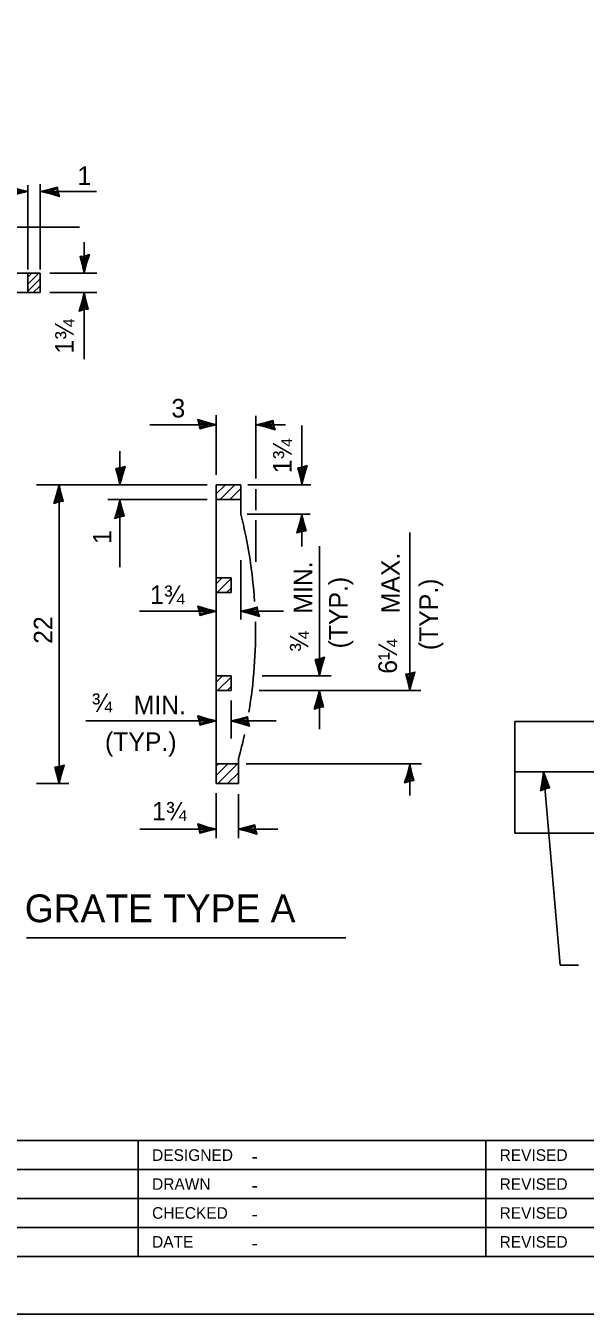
# Model space of a CAD drawing. Extents: x 0 to 2.83, y 0 to 1.83.
# Drawn here: x 0.6 to 1.003, y 0 to 0.928 of the extents above; entities that cross this region are included whole.
import ezdxf

# ---------------------------------------------------------------- set-up
doc = ezdxf.new("R2010")
doc.units = 0
for name, color, linetype in [('RD_Pr_Roadway_Dimensions', 7, 'Continuous'), ('RD_Pr_Roadway_Notes', 7, 'Continuous'), ('SH_General_Details', 7, 'Continuous'), ('SH_Printer_Plotting_Border', 7, 'Continuous')]:
    doc.layers.add(name, color=color, linetype=linetype)

msp = doc.modelspace()

# ---------------------------------------------------------------- linework, layer by layer
at = {"layer": 'RD_Pr_Roadway_Dimensions'}
for p, q in [((0.57595, 0.80846), (0.60189, 0.80846)), ((0.60178, 0.75229), (0.60178, 0.81308)), ((0.6106, 0.75229), (0.6106, 0.81375)), ((0.65127, 0.80846), (0.61122, 0.80846)), ((0.4437, 0.78271), (0.63901, 0.78271)), ((0.64235, 0.77204), (0.64235, 0.7497)), ((0.61765, 0.7497), (0.65139, 0.7497)), ((0.61765, 0.7356), (0.65139, 0.7356)), ((0.64235, 0.7356), (0.64235, 0.68762)), ((0.6895, 0.64052), (0.7374, 0.64052)), ((0.7374, 0.60432), (0.7374, 0.64744)), ((0.76591, 0.6017), (0.76591, 0.64697)), ((0.76639, 0.64052), (0.78713, 0.64052)), ((0.799, 0.59769), (0.799, 0.63986)), ((0.66808, 0.59718), (0.66808, 0.62137)), ((0.60807, 0.59718), (0.73093, 0.59718)), ((0.62429, 0.38208), (0.62429, 0.59718)), ((0.76011, 0.59718), (0.80537, 0.59718)), ((0.76591, 0.57901), (0.76591, 0.59412)), ((0.73093, 0.5866), (0.6593, 0.5866)), ((0.66808, 0.5379), (0.66808, 0.58637)), ((0.75964, 0.57602), (0.80489, 0.57602)), ((0.799, 0.57602), (0.799, 0.55276)), ((0.76591, 0.54168), (0.76591, 0.57187)), ((0.87659, 0.44903), (0.87659, 0.56289)), ((0.81152, 0.55304), (0.81152, 0.45966)), ((0.75503, 0.54308), (0.75503, 0.50028)), ((0.68225, 0.50618), (0.7374, 0.50618)), ((0.75503, 0.50618), (0.78582, 0.50618)), ((0.77033, 0.45966), (0.8199, 0.45966)), ((0.76812, 0.44908), (0.88457, 0.44908)), ((0.81152, 0.44908), (0.81152, 0.42133)), ((0.74798, 0.44198), (0.74798, 0.41452)), ((0.64356, 0.42722), (0.7374, 0.42722)), ((0.74798, 0.42722), (0.78043, 0.42722)), ((0.75896, 0.3962), (0.88499, 0.3962)), ((0.87659, 0.37345), (0.87659, 0.39606)), ((0.60807, 0.38208), (0.63135, 0.38208)), ((0.7374, 0.3752), (0.7374, 0.34268)), ((0.75327, 0.3745), (0.75327, 0.34268)), ((0.68229, 0.34932), (0.7374, 0.34932)), ((0.75327, 0.34932), (0.78169, 0.34932))]:
    msp.add_line(p, q, dxfattribs=at)
for points in [[(0.58965, 0.80877), (0.59006, 0.8055), (0.59523, 0.80692), (0.60189, 0.80846), (0.59478, 0.8102), (0.58855, 0.81216), (0.58965, 0.80877), (0.59019, 0.80661), (0.59741, 0.80847), (0.58952, 0.81096), (0.59069, 0.80816), (0.59401, 0.80855), (0.59081, 0.80942)], [(0.62346, 0.80814), (0.62305, 0.81142), (0.61788, 0.81), (0.61122, 0.80846), (0.61833, 0.80671), (0.62455, 0.80475), (0.62346, 0.80814), (0.62291, 0.8103), (0.6157, 0.80844), (0.62359, 0.80596), (0.62242, 0.80875), (0.6191, 0.80836), (0.62229, 0.80749)], [(0.64267, 0.76194), (0.63939, 0.76153), (0.64081, 0.75636), (0.64235, 0.7497), (0.6441, 0.75681), (0.64606, 0.76304), (0.64267, 0.76194), (0.64051, 0.7614), (0.64237, 0.75418), (0.64485, 0.76207), (0.64206, 0.7609), (0.64245, 0.75758), (0.64332, 0.76078)], [(0.64204, 0.72336), (0.64531, 0.72378), (0.64389, 0.72894), (0.64235, 0.7356), (0.64061, 0.7285), (0.63865, 0.72227), (0.64204, 0.72336), (0.6442, 0.72391), (0.64234, 0.73112), (0.63985, 0.72324), (0.64265, 0.7244), (0.64226, 0.72772), (0.64139, 0.72453)], [(0.72516, 0.64084), (0.72557, 0.63756), (0.73074, 0.63898), (0.7374, 0.64052), (0.73029, 0.64227), (0.72407, 0.64423), (0.72516, 0.64084), (0.72571, 0.63868), (0.73292, 0.64054), (0.72503, 0.64302), (0.7262, 0.64023), (0.72952, 0.64062), (0.72633, 0.64149)], [(0.77863, 0.64021), (0.77821, 0.64348), (0.77305, 0.64206), (0.76639, 0.64052), (0.77349, 0.63878), (0.77972, 0.63682), (0.77863, 0.64021), (0.77808, 0.64237), (0.77087, 0.64051), (0.77875, 0.63802), (0.77759, 0.64082), (0.77427, 0.64043), (0.77746, 0.63956)], [(0.66839, 0.60942), (0.66512, 0.609), (0.66654, 0.60384), (0.66808, 0.59718), (0.66983, 0.60428), (0.67179, 0.61051), (0.66839, 0.60942), (0.66623, 0.60887), (0.66809, 0.60166), (0.67058, 0.60954), (0.66779, 0.60838), (0.66817, 0.60506), (0.66905, 0.60825)], [(0.79931, 0.60993), (0.79604, 0.60952), (0.79746, 0.60435), (0.799, 0.59769), (0.80075, 0.6048), (0.80271, 0.61102), (0.79931, 0.60993), (0.79715, 0.60938), (0.79901, 0.60217), (0.8015, 0.61006), (0.79871, 0.60889), (0.79909, 0.60557), (0.79997, 0.60876)], [(0.62397, 0.58494), (0.62725, 0.58535), (0.62583, 0.59052), (0.62429, 0.59718), (0.62254, 0.59007), (0.62058, 0.58384), (0.62397, 0.58494), (0.62613, 0.58548), (0.62427, 0.5927), (0.62179, 0.58481), (0.62458, 0.58598), (0.62419, 0.5893), (0.62332, 0.5861)], [(0.66777, 0.57413), (0.67104, 0.57454), (0.66962, 0.57971), (0.66808, 0.58637), (0.66633, 0.57926), (0.66437, 0.57304), (0.66777, 0.57413), (0.66993, 0.57468), (0.66807, 0.58189), (0.66558, 0.574), (0.66837, 0.57517), (0.66799, 0.57849), (0.66711, 0.5753)], [(0.79869, 0.56364), (0.80196, 0.56406), (0.80054, 0.56922), (0.799, 0.57588), (0.79725, 0.56878), (0.79529, 0.56255), (0.79869, 0.56364), (0.80085, 0.56419), (0.79899, 0.5714), (0.7965, 0.56352), (0.79929, 0.56468), (0.79891, 0.568), (0.79803, 0.56481)], [(0.72516, 0.50649), (0.72557, 0.50322), (0.73074, 0.50464), (0.7374, 0.50618), (0.73029, 0.50792), (0.72407, 0.50988), (0.72516, 0.50649), (0.72571, 0.50433), (0.73292, 0.50619), (0.72503, 0.50868), (0.7262, 0.50588), (0.72952, 0.50627), (0.72633, 0.50714)], [(0.76727, 0.50586), (0.76686, 0.50914), (0.76169, 0.50772), (0.75503, 0.50618), (0.76214, 0.50443), (0.76837, 0.50247), (0.76727, 0.50586), (0.76673, 0.50802), (0.75951, 0.50616), (0.7674, 0.50368), (0.76623, 0.50647), (0.76291, 0.50608), (0.76611, 0.50521)], [(0.81183, 0.4719), (0.80856, 0.47149), (0.80998, 0.46632), (0.81152, 0.45966), (0.81327, 0.46677), (0.81523, 0.473), (0.81183, 0.4719), (0.80967, 0.47136), (0.81153, 0.46414), (0.81402, 0.47203), (0.81123, 0.47086), (0.81161, 0.46754), (0.81249, 0.47074)], [(0.8769, 0.46127), (0.87363, 0.46086), (0.87505, 0.45569), (0.87659, 0.44903), (0.87833, 0.45614), (0.88029, 0.46236), (0.8769, 0.46127), (0.87474, 0.46072), (0.8766, 0.45351), (0.87909, 0.4614), (0.87629, 0.46023), (0.87668, 0.45691), (0.87755, 0.4601)], [(0.81121, 0.43684), (0.81448, 0.43726), (0.81306, 0.44242), (0.81152, 0.44908), (0.80977, 0.44198), (0.80781, 0.43575), (0.81121, 0.43684), (0.81337, 0.43739), (0.81151, 0.4446), (0.80902, 0.43672), (0.81181, 0.43788), (0.81143, 0.4412), (0.81055, 0.43801)], [(0.72516, 0.42753), (0.72557, 0.42426), (0.73074, 0.42568), (0.7374, 0.42722), (0.73029, 0.42896), (0.72407, 0.43092), (0.72516, 0.42753), (0.72571, 0.42537), (0.73292, 0.42723), (0.72503, 0.42972), (0.7262, 0.42692), (0.72952, 0.42731), (0.72633, 0.42818)], [(0.76022, 0.4269), (0.75981, 0.43018), (0.75464, 0.42876), (0.74798, 0.42722), (0.75509, 0.42547), (0.76131, 0.42351), (0.76022, 0.4269), (0.75967, 0.42906), (0.75246, 0.4272), (0.76035, 0.42472), (0.75918, 0.42751), (0.75586, 0.42712), (0.75905, 0.42625)], [(0.6246, 0.39432), (0.62133, 0.39391), (0.62275, 0.38874), (0.62429, 0.38208), (0.62603, 0.38919), (0.62799, 0.39542), (0.6246, 0.39432), (0.62244, 0.39378), (0.6243, 0.38656), (0.62679, 0.39445), (0.62399, 0.39328), (0.62438, 0.38996), (0.62525, 0.39316)], [(0.87627, 0.38382), (0.87955, 0.38424), (0.87813, 0.3894), (0.87659, 0.39606), (0.87484, 0.38896), (0.87288, 0.38273), (0.87627, 0.38382), (0.87843, 0.38437), (0.87657, 0.39158), (0.87409, 0.3837), (0.87688, 0.38486), (0.87649, 0.38818), (0.87562, 0.38499)], [(0.72516, 0.34963), (0.72557, 0.34636), (0.73074, 0.34778), (0.7374, 0.34932), (0.73029, 0.35106), (0.72407, 0.35302), (0.72516, 0.34963), (0.72571, 0.34747), (0.73292, 0.34933), (0.72503, 0.35182), (0.7262, 0.34902), (0.72952, 0.34941), (0.72633, 0.35028)], [(0.76551, 0.349), (0.7651, 0.35228), (0.75993, 0.35086), (0.75327, 0.34932), (0.76038, 0.34757), (0.76661, 0.34561), (0.76551, 0.349), (0.76497, 0.35116), (0.75775, 0.3493), (0.76564, 0.34682), (0.76447, 0.34961), (0.76115, 0.34922), (0.76435, 0.34835)]]:
    msp.add_lwpolyline(points, dxfattribs=at)
at = {"layer": 'RD_Pr_Roadway_Notes'}
for p, q in [((0.98482, 0.25134), (0.97281, 0.39056)), ((0.60077, 0.27101), (0.83054, 0.27101)), ((0.98482, 0.25134), (0.99786, 0.25134))]:
    msp.add_line(p, q, dxfattribs=at)
msp.add_lwpolyline([(0.97389, 0.37836), (0.97709, 0.37914), (0.9751, 0.38412), (0.97281, 0.39056), (0.97188, 0.3833), (0.97064, 0.37689), (0.97389, 0.37836), (0.97597, 0.37915), (0.97331, 0.3861), (0.97173, 0.37798), (0.97437, 0.37946), (0.97361, 0.38272), (0.97311, 0.37944)], dxfattribs=at)
at = {"layer": 'SH_General_Details'}
for p, q in [((0.39469, 0.7497), (0.6106, 0.7497)), ((0.60178, 0.7497), (0.60178, 0.7356)), ((0.60178, 0.7467), (0.60479, 0.7497)), ((0.60178, 0.74171), (0.60977, 0.7497)), ((0.60178, 0.73672), (0.6106, 0.74554)), ((0.6106, 0.7497), (0.6106, 0.7356)), ((0.58767, 0.7356), (0.6106, 0.7356)), ((0.60563, 0.7356), (0.6106, 0.74056)), ((0.7374, 0.59718), (0.7374, 0.38208)), ((0.7374, 0.59718), (0.75503, 0.59718)), ((0.7374, 0.59069), (0.74389, 0.59718)), ((0.74021, 0.5866), (0.75079, 0.59718)), ((0.74712, 0.5866), (0.75503, 0.59452)), ((0.75503, 0.59718), (0.75503, 0.57602)), ((0.7374, 0.5866), (0.75503, 0.5866)), ((0.75401, 0.5866), (0.75503, 0.58762)), ((0.7374, 0.53018), (0.74798, 0.53018)), ((0.7374, 0.526), (0.74158, 0.53018)), ((0.73789, 0.5196), (0.74798, 0.52969)), ((0.74798, 0.53018), (0.74798, 0.5196)), ((0.7374, 0.5196), (0.74798, 0.5196)), ((0.74481, 0.5196), (0.74798, 0.52279)), ((0.7374, 0.45966), (0.74798, 0.45966)), ((0.7374, 0.45512), (0.74195, 0.45966)), ((0.73827, 0.44908), (0.74798, 0.45879)), ((0.74798, 0.45966), (0.74798, 0.44908)), ((0.7374, 0.44908), (0.74798, 0.44908)), ((0.74518, 0.44908), (0.74798, 0.4519)), ((1.34, 0.42688), (0.95215, 0.42688)), ((0.95215, 0.34648), (0.95215, 0.42688)), ((0.75327, 0.38208), (0.75327, 0.39972)), ((0.7374, 0.3962), (0.75327, 0.3962)), ((0.7374, 0.39474), (0.73886, 0.3962)), ((0.7374, 0.38784), (0.74576, 0.3962)), ((0.73855, 0.38208), (0.75265, 0.3962)), ((0.74546, 0.38208), (0.75327, 0.38992)), ((1.14609, 0.39056), (0.95215, 0.39056)), ((0.7374, 0.38208), (0.75327, 0.38208)), ((0.75236, 0.38208), (0.75327, 0.38302)), ((1.11434, 0.34648), (0.95215, 0.34648)), ((0.16666, 0.125), (2.79166, 0.125)), ((0.68118, 0.125), (0.68118, 0.04167)), ((0.93118, 0.125), (0.93118, 0.04167)), ((0.41452, 0.10417), (1.18118, 0.10417)), ((0.41452, 0.08333), (1.18118, 0.08333)), ((0.41452, 0.0625), (1.18118, 0.0625)), ((2.83333, 0), (-0.00001, 0))]:
    msp.add_line(p, q, dxfattribs=at)
msp.add_lwpolyline([(0.16666, 1.79167), (2.79166, 1.79167), (2.79166, 0.04167), (0.16666, 0.04167)], close=True, dxfattribs=at)
for start, end in [(3.67185, 14.24089), (350.3772, 1.204), (344.61324, 347.65049)]:
    msp.add_arc((0.42084, 0.49121), 0.34479, start, end, dxfattribs=at)
at = {"layer": 'SH_Printer_Plotting_Border'}
msp.add_lwpolyline([(-0.00001, 0), (2.83333, 0), (2.83333, 1.83333), (-0.00001, 1.83333)], close=True, dxfattribs=at)

# ---------------------------------------------------------------- texts
at = {"layer": 'RD_Pr_Roadway_Dimensions'}
for s, height, p in [('1', 0.01333, (0.63748, 0.81317)), ('3', 0.01333, (0.70512, 0.64571)), ('1¾', 0.013333, (0.68968, 0.51139)), ('¾', 0.01333, (0.64762, 0.43374)), ('MIN.', 0.013333, (0.67793, 0.43199)), ('(TYP.)', 0.013333, (0.65731, 0.40558)), ('1¾', 0.013333, (0.69115, 0.35555))]:
    msp.add_text(s, height=height, dxfattribs=at).set_placement(p)
for s, height, p in [('1¾', 0.013333, (0.63481, 0.69165)), ('1¾', 0.013333, (0.7915, 0.60555)), ('1', 0.01333, (0.662, 0.55466)), ('MIN.', 0.013333, (0.80649, 0.50447)), ('MAX.', 0.013333, (0.86937, 0.50471)), ('(TYP.)', 0.013333, (0.83187, 0.47942)), ('(TYP.)', 0.013333, (0.89678, 0.47817)), ('22', 0.013333, (0.61942, 0.4827)), ('¾', 0.01333, (0.80365, 0.47686)), ('6¼', 0.013333, (0.86733, 0.46117))]:
    msp.add_text(s, height=height, rotation=90, dxfattribs=at).set_placement(p)
at = {"layer": 'RD_Pr_Roadway_Notes'}
msp.add_text('GRATE TYPE A', height=0.02, dxfattribs=at).set_placement((0.59963, 0.28226))
at = {"layer": 'SH_General_Details'}
for s, height, p in [('DESIGNED', 0.008333, (0.69118, 0.11042)), ('-', 0.01, (0.76282, 0.10875)), ('REVISED', 0.008333, (0.94118, 0.11042)), ('DRAWN', 0.008333, (0.69118, 0.08958)), ('REVISED', 0.008333, (0.94118, 0.08958)), ('-', 0.01, (0.76282, 0.08792)), ('CHECKED', 0.008333, (0.69118, 0.06875)), ('REVISED', 0.008333, (0.94118, 0.06875)), ('-', 0.01, (0.76282, 0.06708)), ('DATE', 0.008333, (0.69118, 0.04792)), ('REVISED', 0.008333, (0.94118, 0.04792)), ('-', 0.01, (0.76282, 0.04625))]:
    msp.add_text(s, height=height, dxfattribs=at).set_placement(p)

doc.saveas('drawing.dxf')
